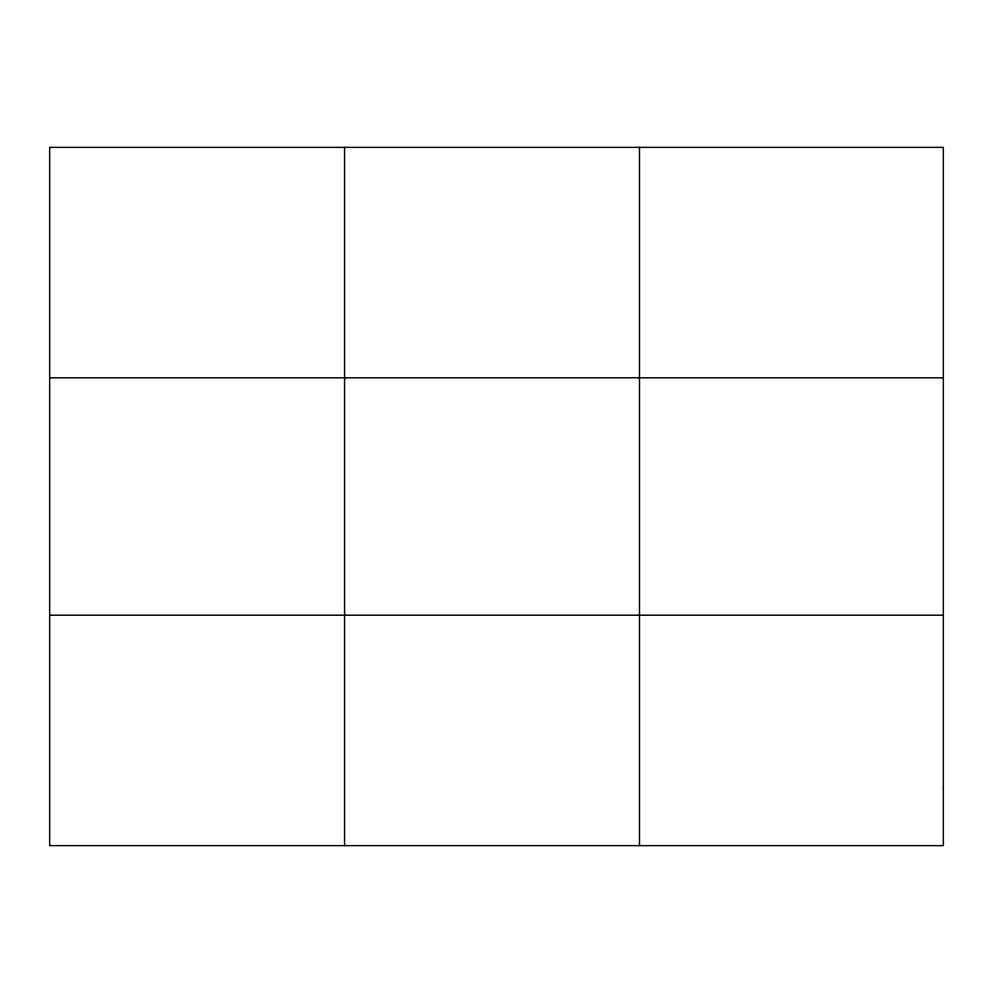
<?xml version="1.0" encoding="UTF-8"?>
<svg xmlns="http://www.w3.org/2000/svg" width="993" height="993" viewBox="0 0 993 993"><rect width="100%" height="100%" fill="white"/><g stroke="black" fill="none" stroke-linecap="round" stroke-linejoin="round"><path stroke-width="1.49" d="M344.571 147.374L344.571 845.626M639.492 147.374L639.492 845.626M49.65 377.799L943.35 377.799M49.65 615.201L943.35 615.201M943.35 788.02L943.35 845.626L49.65 845.626L49.65 147.374L943.35 147.374L943.35 788.02"/></g></svg>
